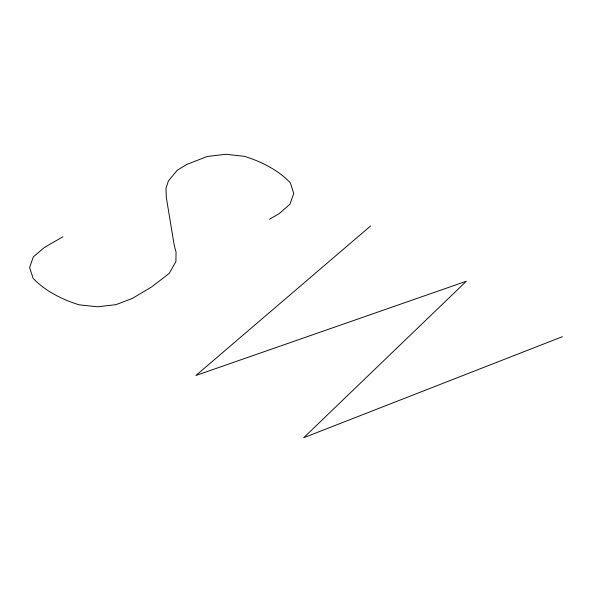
<?xml version="1.0" encoding="UTF-8"?>
<svg xmlns="http://www.w3.org/2000/svg" width="592" height="592" viewBox="0 0 592 592"><rect width="100%" height="100%" fill="white"/><g stroke="black" fill="none" stroke-linecap="round" stroke-linejoin="round"><path stroke-width="0.89" d="M370.599 225.952L195.893 375.491L466.348 281.23L303.689 437.725L562.4 336.685M62.893 236.778L44.333 247.5L33.285 256.935L29.6 267.569L33.137 278.292A113.094 65.29 0 0 0 79.113 304.828L97.532 306.789L115.943 304.665L132.445 298.368L151.596 286.972L169.275 273.363L175.905 261.538L176.053 252.096L174.277 245.636L166.315 197.484L165.945 188.426L168.38 180.982L177.215 170.267L186.643 164.48L207.267 156.488L225.833 154.275L244.392 156.318A113.094 65.29 0 0 1 290.369 182.861L293.758 193.495L289.932 204.21L279.18 213.653L269.456 219.269"/></g></svg>
